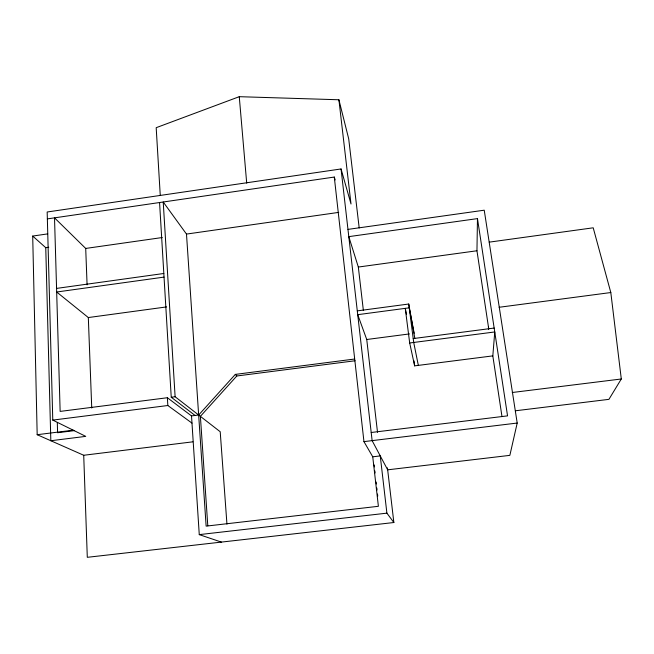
<?xml version="1.0" encoding="UTF-8"?>
<svg xmlns="http://www.w3.org/2000/svg" width="654" height="654" viewBox="0 0 654 654"><rect width="100%" height="100%" fill="white"/><g stroke="black" fill="none" stroke-linecap="round" stroke-linejoin="round"><path stroke-width="0.98" d="M488.767 329.011L476.954 250.768L477.469 218.608L348.795 236.642L358.327 267.045L363.379 310.536M488.383 329.224L488.497 327.229M501.978 416.524L492.822 355.882L494.759 331.954L409.69 342.982L405.259 308.361L406.469 314.222M347.961 229.391L484.23 210.196L517.2 423.048L509.858 455.356L387.659 469.825L372.126 440.632L341.053 168.953L47.17 212.002L52.778 420.105L85.764 436.373L50.824 440.739L45.755 247.686L32.7 236.061L47.717 233.887M489.241 242.143L593.211 227.805L610.811 292.542L621.3 378.985L608.923 399.349L515.393 410.786M354.427 359.054L235.317 374.399L198.661 415.02L191.516 415.911L167.375 397.73L60.143 411.407L54.519 217.847L85.707 248.438L87.088 284.858M355.114 360.755L236.805 375.985L200.386 416.353L207.792 525.767M359.193 227.952L348.713 138.869L338.903 99.768L239.266 96.686L156.183 127.693L160.271 195.546M47.358 218.894L334.292 177.054L335.167 179.932M45.755 247.686L48.764 247.253M85.707 248.438L162.233 237.533M226.946 524.132L220.21 431.738L175.117 396.749L163.222 202.004L186.488 234.083L338.731 212.387M56.571 288.406L163.819 273.486M164.04 277.108L56.677 292.011L88.323 317.55L166.623 306.906M358.327 267.045L476.954 250.768M357.28 310.879L408.742 304.02L414.816 338.224M499.133 307.274L610.811 292.542M414.178 333.311L409.232 307.83L357.722 314.672L366.739 339.5L409.518 333.916M413.214 338.584L494.162 328.055M409.69 342.982L414.636 365.856L492.822 355.882M159.568 202.536L171.242 397.24L175.117 396.749M52.778 420.105L167.833 405.513L191.99 423.113M32.7 236.061L37.18 434.706L73.215 430.185M74.54 430.602L57.593 432.727L57.307 422.525M512.254 392.506L621.3 378.985M37.18 434.706L83.712 455.266L192.865 441.826M371.194 432.498L507.553 415.87L477.469 218.608M334.292 177.054L363.951 441.622L517.2 423.048M363.951 441.622L372.747 456.811L380.252 455.912L386.898 513.153L393.863 522.521L87.293 557.314L83.712 455.266M191.516 415.911L199.266 534.62L386.898 513.153M199.266 534.62L221.404 542.101M171.242 397.24L195.088 415.462M235.317 374.399L236.805 375.985M341.053 168.953L351.01 203.999L338.903 99.768M418.339 365.382L413.712 342.467L408.742 304.02M413.99 360.844L414.636 365.856M387.43 467.847L393.863 522.521M366.739 339.5L377.522 432.335M374.194 464.945L374.423 466.948M374.881 470.962L375.11 472.973M376.14 482.006L376.369 484.009M376.827 488.023L377.056 490.034M377.513 494.048L377.742 496.051M372.747 456.811L378.388 506.294L206.133 526.127L186.488 234.083M239.266 96.686L246.705 183.136M167.375 397.73L167.833 405.513M88.323 317.55L91.74 408.014"/></g></svg>
